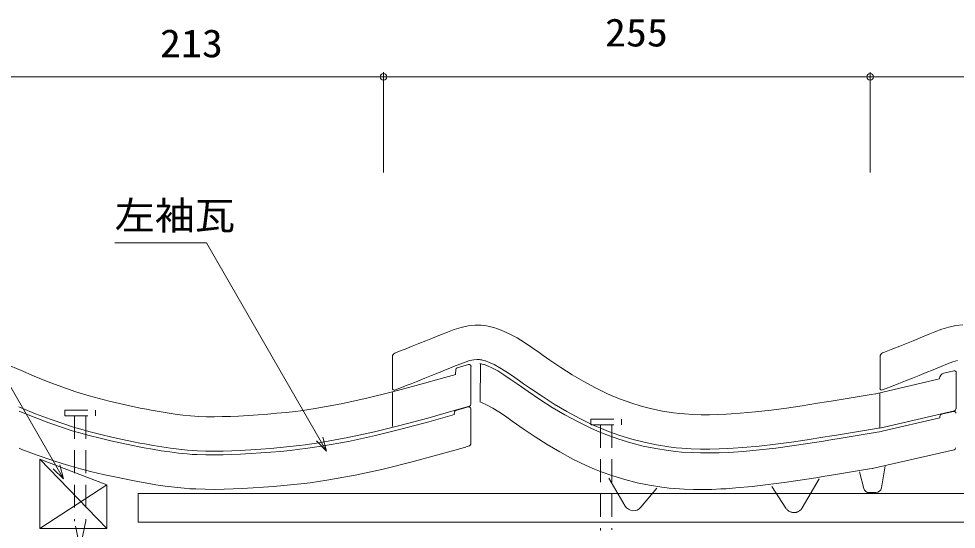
# Model space of a CAD drawing. Units: millimetres, scale not verified. Extents: x -684 to 665, y -293 to 310.
# Drawn here: x -426.7 to 63.9, y 41 to 308.1 of the extents above; entities that cross this region are included whole.
import ezdxf
from ezdxf.enums import TextEntityAlignment as Align

# ---------------------------------------------------------------- set-up
doc = ezdxf.new("R2010")
doc.units = ezdxf.units.MM
doc.header["$LTSCALE"] = 10
doc.linetypes.add('DASHED1', pattern=[1.8, 1.2, -0.6])
for name, color, linetype, lineweight in [('0-0_1', 4, 'Continuous', 18), ('0-1_2', 2, 'Continuous', 18), ('0-2_3', 2, 'Continuous', 18), ('0-3_4', 2, 'Continuous', 18)]:
    doc.layers.add(name, color=color, linetype=linetype, lineweight=lineweight)
doc.styles.add('ＭＳ ゴシック', font='')
doc.styles.get('ＭＳ ゴシック').set_extended_font_data('MS Gothic')

msp = doc.modelspace()

# ---------------------------------------------------------------- linework, layer by layer
at = {"layer": '0-0_1', "color": 7}
for p, q in [((-235.84, 280.2), (-235.84, 227.7)), ((-448.84, 277.7), (529.16, 277.7)), ((18.88, 279.4), (18.88, 227.7)), ((-265.57, 81.94), (-270.87, 87.25)), ((-380.66, 41.33), (-415.66, 77.63)), ((650.32, 59.69), (-364.24, 59.69))]:
    msp.add_line(p, q, dxfattribs=at)
at = {"layer": '0-0_1'}
for p, q in [((-229.84, 133.16), (-228.72, 133.61)), ((25.32, 133.25), (26.44, 133.69)), ((-231.1, 131.3), (-231.1, 114.77)), ((-185.38, 127.73), (-185.34, 127.73)), ((-185.34, 127.73), (-184.76, 127.61)), ((-185.02, 127.64), (-185.19, 107.47)), ((-184.76, 127.61), (-184.1, 127.45)), ((24.06, 131.39), (24.06, 114.86)), ((-197.96, 124.55), (-198.04, 122.21)), ((-191.29, 127.22), (-197.24, 125.48)), ((-190.17, 106.41), (-190.17, 126.17)), ((-184.1, 127.45), (-183.31, 127.22)), ((-183.31, 127.22), (-183.13, 127.16)), ((-183.13, 127.16), (-181.67, 126.63)), ((-181.67, 126.63), (-178.84, 125.36)), ((-178.84, 125.36), (-175.97, 123.81)), ((-175.97, 123.81), (-172.86, 121.88)), ((62.69, 123.93), (57.45, 122.72)), ((63.83, 123.01), (63.83, 103.93)), ((-172.86, 121.88), (-169.49, 119.61)), ((-169.49, 119.61), (-165.86, 117.07)), ((21.87, 111.93), (55.12, 119.63)), ((-229.8, 113.82), (-223.41, 116.35)), ((-165.86, 117.07), (-163.63, 115.5)), ((-163.63, 115.5), (-160.09, 113.04)), ((-160.09, 113.04), (-153.91, 108.87)), ((25.36, 113.91), (31.75, 116.43)), ((-231.03, 112.55), (-231.03, 94.79)), ((-153.91, 108.87), (-147.5, 104.79)), ((23.9, 112.4), (23.9, 93.92)), ((-426.62, 105.01), (-425.38, 104.49)), ((-425.38, 104.49), (-417.83, 101.45)), ((-212.68, 99.17), (-198.82, 103.08)), ((-198.82, 103.08), (-192.06, 105.01)), ((-191.45, 105.1), (-197.98, 103.18)), ((-190.84, 105.46), (-192.06, 105.03)), ((-190.17, 85.58), (-190.17, 104.14)), ((-185.35, 107.6), (-184.6, 107.32)), ((-184.6, 107.32), (-181.63, 105.99)), ((-181.63, 105.99), (-178.65, 104.38)), ((-178.65, 104.38), (-175.46, 102.4)), ((-147.5, 104.79), (-140.86, 100.86)), ((-417.83, 101.45), (-410.23, 98.58)), ((-410.23, 98.58), (-402.56, 95.91)), ((-226.57, 95.43), (-212.68, 99.17)), ((-198.7, 102.25), (-198.74, 101.12)), ((-175.46, 102.4), (-172.04, 100.1)), ((-172.04, 100.1), (-168.4, 97.55)), ((-140.86, 100.86), (-133.97, 97.13)), ((62.97, 102.98), (23.9, 93.92)), ((25.07, 92.26), (55.39, 99.36)), ((55.39, 100.2), (55.39, 99.36)), ((56.17, 101.17), (62.5, 102.64)), ((-402.56, 95.91), (-398.08, 94.48)), ((-398.08, 94.48), (-394.86, 93.52)), ((-394.86, 93.52), (-389.27, 91.96)), ((-240.51, 91.99), (-226.57, 95.43)), ((-168.4, 97.55), (-166.17, 95.98)), ((-166.17, 95.98), (-162.64, 93.53)), ((-162.64, 93.53), (-156.49, 89.39)), ((-133.97, 97.13), (-126.9, 93.71)), ((-126.9, 93.71), (-122.53, 91.82)), ((-389.27, 91.96), (-383.65, 90.52)), ((-383.65, 90.52), (-377.99, 89.19)), ((-377.99, 89.19), (-372.31, 87.95)), ((-268.6, 86.39), (-254.51, 88.93)), ((-254.51, 88.93), (-240.51, 91.99)), ((-156.49, 89.39), (-150.13, 85.34)), ((-122.53, 91.82), (-118.85, 90.35)), ((-118.85, 90.35), (-112.68, 88.14)), ((1.61, 88.3), (5.82, 88.98)), ((5.82, 88.98), (10.02, 89.67)), ((10.02, 89.67), (14.22, 90.37)), ((14.22, 90.37), (18.41, 91.06)), ((18.41, 91.06), (22.6, 91.76)), ((22.6, 91.76), (25.03, 92.16)), ((-372.31, 87.95), (-366.61, 86.78)), ((-366.61, 86.78), (-363.29, 86.13)), ((-363.29, 86.13), (-360.71, 85.64)), ((-360.71, 85.64), (-356.26, 84.83)), ((-356.26, 84.83), (-351.81, 84.08)), ((-351.81, 84.08), (-347.34, 83.42)), ((-347.34, 83.42), (-342.87, 82.85)), ((-294.97, 83.3), (-289.88, 83.74)), ((-289.88, 83.74), (-284.81, 84.24)), ((-284.81, 84.24), (-279.74, 84.82)), ((-279.74, 84.82), (-276.81, 85.19)), ((-276.81, 85.19), (-268.6, 86.39)), ((-190.86, 84.62), (-192.68, 84.05)), ((-150.13, 85.34), (-143.56, 81.44)), ((-112.68, 88.14), (-106.32, 86.19)), ((-106.32, 86.19), (-99.85, 84.54)), ((-99.85, 84.54), (-93.31, 83.19)), ((-39.01, 82.54), (-30.5, 83.51)), ((-30.5, 83.51), (-22.09, 84.63)), ((-22.09, 84.63), (-13.78, 85.85)), ((-13.78, 85.85), (-5.58, 87.13)), ((-5.58, 87.13), (-0.84, 87.9)), ((-0.84, 87.9), (1.61, 88.3)), ((-342.87, 82.85), (-338.39, 82.4)), ((-338.39, 82.4), (-335.78, 82.2)), ((-335.78, 82.2), (-333.18, 82.05)), ((-333.18, 82.05), (-328.7, 81.9)), ((-328.7, 81.9), (-324.21, 81.87)), ((-324.21, 81.87), (-319.72, 81.93)), ((-319.72, 81.93), (-315.23, 82.08)), ((-315.23, 82.08), (-310.73, 82.28)), ((-310.73, 82.28), (-308.12, 82.42)), ((-308.12, 82.42), (-305.16, 82.59)), ((-305.16, 82.59), (-300.06, 82.92)), ((-300.06, 82.92), (-294.97, 83.3)), ((-143.56, 81.44), (-136.74, 77.75)), ((-93.31, 83.19), (-86.79, 82.16)), ((-86.79, 82.16), (-82.86, 81.7)), ((-82.86, 81.7), (-79.81, 81.42)), ((-79.81, 81.42), (-74.85, 81.1)), ((-74.85, 81.1), (-69.88, 80.94)), ((-69.88, 80.94), (-64.98, 80.93)), ((-64.98, 80.93), (-60.15, 81.03)), ((-60.15, 81.03), (-55.43, 81.24)), ((-55.43, 81.24), (-52.63, 81.4)), ((-52.63, 81.4), (-47.57, 81.76)), ((-47.57, 81.76), (-39.01, 82.54)), ((62.8, 82.63), (19.98, 72.71)), ((-136.74, 77.75), (-129.75, 74.37)), ((-129.75, 74.37), (-125.45, 72.51)), ((24.76, 62.66), (26.7, 74.26)), ((-125.45, 72.51), (-121.82, 71.06)), ((-121.82, 71.06), (-115.73, 68.88)), ((-115.73, 68.88), (-109.46, 66.96)), ((-9.57, 67.95), (-4.84, 68.71)), ((-4.84, 68.71), (-2.39, 69.11)), ((-2.39, 69.11), (1.81, 69.8)), ((1.81, 69.8), (6.01, 70.49)), ((6.01, 70.49), (10.21, 71.18)), ((10.21, 71.18), (14.4, 71.88)), ((15.48, 62.39), (13.24, 70.97)), ((14.4, 71.88), (18.59, 72.57)), ((18.59, 72.57), (20.21, 72.84)), ((-109.3, 53.13), (-117.84, 67.67)), ((-109.46, 66.96), (-103.08, 65.33)), ((-103.08, 65.33), (-96.63, 63.99)), ((-96.63, 63.99), (-90.2, 62.98)), ((-42.9, 63.37), (-34.42, 64.34)), ((-34.42, 64.34), (-26.05, 65.45)), ((-26.05, 65.45), (-17.76, 66.67)), ((-17.76, 66.67), (-9.57, 67.95)), ((-16.68, 52.2), (-7.74, 67.45)), ((-101.13, 52.48), (-92.83, 62.55)), ((-90.2, 62.98), (-86.34, 62.53)), ((-86.34, 62.53), (-83.34, 62.25)), ((-83.34, 62.25), (-78.44, 61.94)), ((-78.44, 61.94), (-73.53, 61.78)), ((-73.53, 61.78), (-68.68, 61.77)), ((-68.68, 61.77), (-63.9, 61.87)), ((-63.9, 61.87), (-59.21, 62.07)), ((-59.21, 62.07), (-56.44, 62.23)), ((-56.44, 62.23), (-51.41, 62.59)), ((-51.41, 62.59), (-42.9, 63.37)), ((-25.19, 52.01), (-32.51, 63.32)), ((21.8, 60.15), (18.39, 60.15))]:
    msp.add_line(p, q, dxfattribs=at)
at = {"layer": '0-0_1', "color": 2, "linetype": 'DASHED1'}
for p, q in [((-397.55, 100.31), (-397.55, 45.16)), ((-391.55, 100.31), (-391.55, 45.41)), ((-122.26, 95.59), (-122.26, 40.44)), ((-116.26, 95.59), (-116.26, 40.69)), ((-394.6, 30.9), (-397.55, 45.16)), ((-391.55, 45.41), (-394.6, 30.9))]:
    msp.add_line(p, q, dxfattribs=at)
at = {"layer": '0-0_1', "color": 2}
for p, q in [((-415.66, 77.63), (-415.66, 41.33)), ((-415.66, 77.63), (-380.66, 64.28)), ((-380.66, 41.33), (-415.66, 77.63)), ((-415.66, 41.33), (-380.66, 64.28)), ((-380.66, 64.28), (-380.66, 41.33))]:
    msp.add_line(p, q, dxfattribs=at)
at = {"layer": '0-0_1', "color": 7}
for points in [[(-376.48, 190.92), (-328.48, 190.92), (-376.48, 190.92)], [(-328.48, 190.92), (-265.57, 81.94), (-267.51, 89.19)], [(-408.58, 72.69), (-403.27, 67.39), (-405.22, 74.63), (-403.27, 67.39), (-463.15, 171.09)], [(-415.66, 77.63), (-415.66, 41.33), (-380.66, 41.33), (-380.66, 64.28)], [(-415.66, 77.63), (-380.66, 64.28), (-415.66, 41.33)], [(-364.24, 59.69), (-364.24, 44.69), (650.32, 44.69)]]:
    msp.add_lwpolyline(points, dxfattribs=at)
at = {"layer": '0-0_1'}
for points in [[(-228.72, 133.61), (-227.91, 133.93), (-224.38, 135.31), (-220.84, 136.71), (-217.29, 138.13), (-213.73, 139.56), (-210.14, 141.02), (-208.05, 141.89), (-205.98, 142.74), (-202.39, 144.2), (-198.78, 145.53), (-195.14, 146.65), (-191.47, 147.45), (-187.77, 147.85), (-185.61, 147.85), (-184.76, 147.8), (-183.29, 147.65), (-181.83, 147.42), (-180.37, 147.13), (-178.92, 146.77), (-177.49, 146.35), (-176.67, 146.09), (-174.15, 145.18), (-169.97, 143.3), (-165.93, 141.11), (-162.01, 138.69), (-158.17, 136.1), (-154.36, 133.44), (-152.16, 131.88), (-148.8, 129.54), (-142.95, 125.61), (-137.02, 121.83), (-131, 118.26), (-124.85, 114.94), (-118.57, 111.9), (-114.85, 110.29), (-111.77, 109.06), (-106.38, 107.13), (-100.9, 105.45), (-95.35, 104.03)], [(26.44, 133.69), (27.25, 134.01), (30.78, 135.4), (34.32, 136.8), (37.87, 138.21), (41.44, 139.65), (45.02, 141.11), (47.11, 141.97), (49.18, 142.83), (52.77, 144.28), (56.38, 145.62), (60.03, 146.73), (63.7, 147.54), (67.4, 147.93)], [(-223.37, 116.37), (-221.32, 117.17), (-217.78, 118.57), (-214.2, 119.98), (-210.6, 121.42), (-206.97, 122.88), (-203.31, 124.37), (-201.17, 125.25), (-199.15, 126.09), (-195.9, 127.41), (-193.02, 128.47), (-190.56, 129.22), (-188.58, 129.66), (-186.8, 129.85), (-186.12, 129.85), (-186.2, 129.85), (-185.58, 129.79), (-184.99, 129.7), (-184.32, 129.56), (-183.58, 129.38), (-182.73, 129.13), (-182.49, 129.05), (-180.92, 128.48), (-177.95, 127.15), (-174.97, 125.54), (-171.77, 123.56), (-168.36, 121.26), (-164.71, 118.71), (-162.48, 117.14), (-158.96, 114.69), (-152.81, 110.55), (-146.45, 106.5), (-139.87, 102.6), (-133.05, 98.91), (-126.06, 95.53), (-121.76, 93.67), (-118.14, 92.22), (-112.05, 90.04), (-105.77, 88.12), (-99.4, 86.49)], [(31.79, 116.45), (33.84, 117.26), (37.39, 118.66), (40.96, 120.07), (44.56, 121.5), (48.19, 122.96), (51.85, 124.46), (54, 125.34), (56.01, 126.18), (59.26, 127.49), (62.14, 128.55), (64.6, 129.31)], [(-433.22, 127.39), (-425.84, 124.2), (-418.53, 121.13), (-411.29, 118.22), (-404.1, 115.5), (-396.88, 112.99), (-392.76, 111.68), (-389.86, 110.81), (-384.62, 109.35), (-379.35, 108), (-374.01, 106.74), (-368.58, 105.56), (-363.07, 104.43), (-359.88, 103.81), (-357.42, 103.34), (-353.16, 102.56), (-348.98, 101.86), (-344.88, 101.25), (-340.84, 100.73), (-336.8, 100.33), (-334.58, 100.16), (-332.37, 100.03), (-328.34, 99.9), (-324.28, 99.87), (-320.14, 99.93), (-315.93, 100.07), (-311.62, 100.26), (-309.12, 100.4), (-306.26, 100.56), (-301.31, 100.88), (-296.41, 101.24), (-291.54, 101.66), (-286.72, 102.14), (-281.9, 102.69), (-279.25, 103.03), (-271.5, 104.16), (-258.03, 106.59), (-244.59, 109.52), (-231.07, 112.86)], [(-231.07, 112.86), (-217.46, 116.52), (-203.74, 120.39), (-197.98, 122.04)], [(-95.35, 104.03), (-89.73, 102.87), (-84.07, 101.98), (-80.78, 101.59), (-78.25, 101.36), (-73.9, 101.08), (-69.53, 100.94), (-65.17, 100.93), (-60.8, 101.02), (-56.44, 101.21), (-53.91, 101.36), (-49.18, 101.69), (-41.06, 102.44), (-32.95, 103.36), (-24.86, 104.44), (-16.78, 105.62), (-8.71, 106.89), (-4.04, 107.64), (-1.61, 108.04), (2.58, 108.72), (6.77, 109.41), (10.95, 110.1), (15.14, 110.79), (19.32, 111.49), (21.75, 111.89)], [(-198.72, 101.02), (-212.15, 97.24), (-226.07, 93.5), (-240.06, 90.04), (-254.12, 86.97), (-268.28, 84.42), (-276.54, 83.21), (-279.5, 82.84), (-284.59, 82.26), (-289.7, 81.75), (-294.81, 81.31), (-299.92, 80.93), (-305.04, 80.6), (-308.01, 80.43), (-310.63, 80.29), (-315.15, 80.08), (-319.67, 79.93), (-324.21, 79.87), (-328.74, 79.9), (-333.28, 80.05), (-335.91, 80.2), (-338.56, 80.41), (-343.09, 80.86), (-347.62, 81.43), (-352.12, 82.11), (-356.61, 82.86), (-361.08, 83.68), (-363.67, 84.17), (-367, 84.82), (-372.72, 85.99), (-378.43, 87.24), (-384.12, 88.58), (-389.79, 90.03), (-395.41, 91.6), (-398.67, 92.57), (-403.2, 94.02), (-410.91, 96.7), (-418.56, 99.59), (-426.14, 102.64), (-426.52, 102.8)], [(-99.4, 86.49), (-92.95, 85.15), (-86.52, 84.14), (-82.65, 83.69), (-79.66, 83.41), (-74.76, 83.1), (-69.85, 82.94), (-65, 82.93), (-60.22, 83.03), (-55.53, 83.24), (-52.76, 83.4), (-47.73, 83.75), (-39.21, 84.53), (-30.74, 85.5), (-22.36, 86.61), (-14.08, 87.83), (-5.89, 89.11), (-1.16, 89.87), (1.29, 90.27), (5.49, 90.96), (9.7, 91.65), (13.89, 92.34), (18.09, 93.04), (22.27, 93.73), (23.89, 94)], [(-192.74, 84.01), (-193.35, 83.84), (-207.37, 79.88), (-221.57, 76.07), (-235.98, 72.5), (-250.61, 69.32), (-265.38, 66.65), (-274.11, 65.38), (-277.35, 64.97), (-282.68, 64.36), (-288.04, 63.82), (-293.37, 63.37), (-298.68, 62.97), (-303.94, 62.63), (-307.02, 62.45), (-309.74, 62.31), (-314.45, 62.09), (-319.25, 61.94), (-324.14, 61.87), (-329.11, 61.9), (-334.09, 62.07), (-337.11, 62.24), (-340.14, 62.47), (-345.13, 62.97), (-350.08, 63.6), (-354.94, 64.33), (-359.71, 65.13), (-364.38, 65.98), (-367.08, 66.5), (-370.53, 67.17), (-376.45, 68.38), (-382.42, 69.69), (-388.42, 71.1), (-394.43, 72.64), (-400.42, 74.3), (-403.99, 75.37), (-408.88, 76.94), (-417.05, 79.77), (-425.1, 82.82), (-426.52, 83.39)]]:
    msp.add_lwpolyline(points, dxfattribs=at)
at = {"layer": '0-0_1', "color": 2, "linetype": 'DASHED1'}
for points in [[(-402.55, 103.31), (-386.55, 103.31), (-386.55, 100.31)], [(-402.55, 103.31), (-402.55, 100.31), (-386.55, 100.31)], [(-127.26, 98.59), (-111.26, 98.59), (-111.26, 95.59)], [(-127.26, 98.59), (-127.26, 95.59), (-111.26, 95.59)]]:
    msp.add_lwpolyline(points, dxfattribs=at)
at = {"layer": '0-0_1'}
for centre, radius, start, end in [((-229.1, 131.3), 2, 111.749, 180), ((26.06, 131.39), 2, 111.749, 180), ((-196.96, 124.52), 1, 106.2995, 178), ((-191, 126.26), 1, 358, 106.2995), ((58.12, 119.8), 3, 103.0288, 179.5), ((62.91, 122.96), 1, 359.5, 103.0288), ((-230.17, 114.75), 1, 179.5, 291.5317), ((24.99, 114.84), 1, 179.5, 291.5317), ((-197.7, 102.22), 1, 106.3578, 178), ((-191.17, 104.14), 1, 0, 106.3578), ((-191.17, 106.41), 1, 289.2796, 0), ((62.75, 103.95), 1, 283.045, 359.5), ((56.39, 100.2), 1, 103.083, 179.5), ((62.73, 101.67), 1, 359.5, 103.083), ((-191.17, 85.58), 1, 287.6538, 0), ((62.57, 83.6), 1, 283.045, 359.5), ((18.39, 63.15), 3, 194.6764, 270), ((21.8, 63.15), 3, 270, 350.5377), ((-104.99, 55.67), 5, 210.4258, 320.47)]:
    msp.add_arc(centre, radius, start, end, dxfattribs=at)
at = {"layer": '0-0_1', "linetype": 'DASHED1'}
msp.add_arc((-20.99, 54.73), 5, 212.9399, 329.6172, dxfattribs=at)
at = {"layer": '0-1_2'}
for p, q in [((-235.84, 280.2), (-235.84, 227.7)), ((18.88, 280.2), (18.88, 227.7)), ((-448.84, 277.7), (-235.84, 277.7)), ((-235.84, 277.7), (18.88, 277.7)), ((18.88, 277.7), (274.16, 277.7)), ((-364.24, 59.69), (-364.24, 44.69))]:
    msp.add_line(p, q, dxfattribs=at)
for points in [[(-265.57, 81.94), (-328.48, 190.92), (-376.48, 190.92)], [(-403.27, 67.39), (-463.15, 171.09), (-521.04, 171.09)], [(-267.51, 89.19), (-265.57, 81.94), (-270.87, 87.25)], [(-405.22, 74.63), (-403.27, 67.39), (-408.58, 72.69)]]:
    msp.add_lwpolyline(points, dxfattribs=at)
for centre in [(-235.84, 277.7), (-235.84, 277.7), (18.88, 277.7), (18.88, 277.7)]:
    msp.add_circle(centre, 1.7, dxfattribs=at)
at = {"layer": '0-2_3'}
msp.add_line((-364.24, 44.69), (650.32, 44.69), dxfattribs=at)
at = {"layer": '0-3_4'}
msp.add_line((-364.24, 59.69), (650.32, 59.69), dxfattribs=at)

# ---------------------------------------------------------------- texts
at = {"layer": '0-1_2', "color": 7, "style": 'ＭＳ ゴシック'}
for s, width, p in [('255', 1.1, (-119.9, 289.2)), ('213', 1.1, (-352.77, 283.55)), ('左袖瓦', 1.05, (-376.48, 193.42))]:
    msp.add_text(s, height=14.66, dxfattribs=dict(at, width=width)).set_placement(p, align=Align.BOTTOM_LEFT)

doc.saveas('drawing.dxf')
